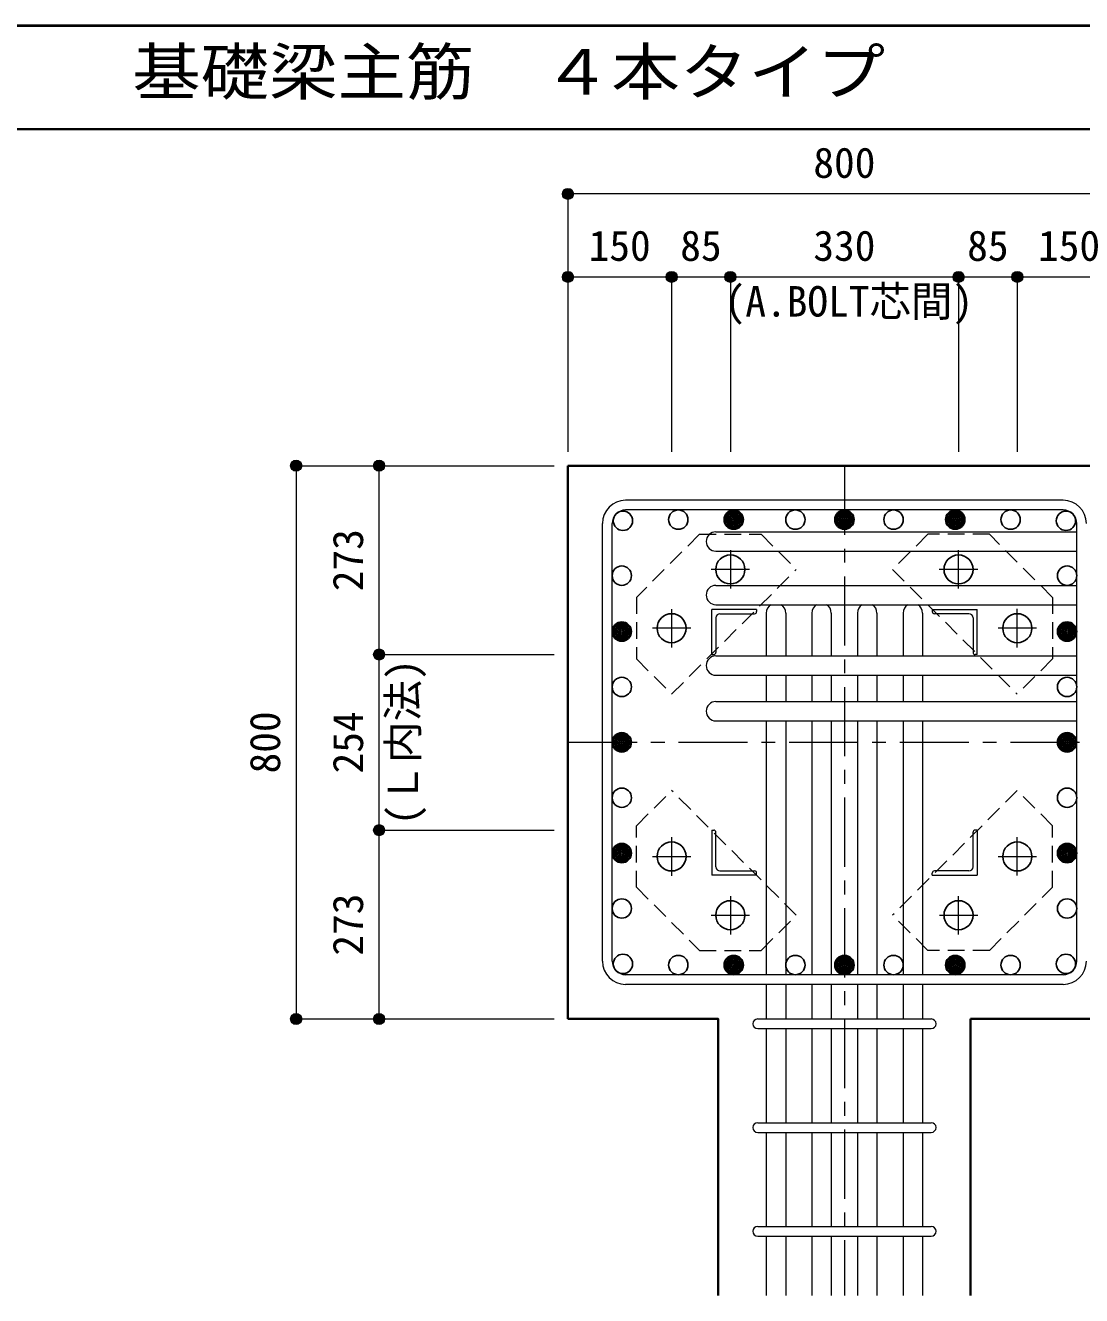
# Model space of a CAD drawing. Units: millimetres at full size, sheet at 1:20. Extents: x -3982 to 3969, y -2797 to 2801.
# Drawn here: x -706 to 821, y 964 to 2801 of the extents above; entities that cross this region are included whole.
import ezdxf
from ezdxf.enums import TextEntityAlignment as Align

# ---------------------------------------------------------------- set-up
doc = ezdxf.new("R2010")
doc.units = ezdxf.units.MM
doc.header["$LTSCALE"] = 20
doc.header["$PDMODE"] = 32
doc.header["$PDSIZE"] = 12
doc.linetypes.add('CHAIN1', pattern=[8, 5, -1, 1, -1])
doc.linetypes.add('DASHED1', pattern=[1.8, 1.2, -0.6])
for name, color, linetype, lineweight in [('6-1_躯体線', 2, 'Continuous', 35), ('6-2_A.Bolt_', 4, 'CHAIN1', 9), ('6-3_柱型主筋', 4, 'Continuous', 9), ('6-4_フープ', 7, 'Continuous', 18), ('6-5_梁主筋', 7, 'Continuous', 18), ('6-6_S.T.P.', 7, 'Continuous', 18), ('6-7_文字', 7, 'Continuous', 18), ('6-9', 4, 'DASHED1', 9), ('6-A', 4, 'Continuous', 9), ('6-D_寸法', 4, 'Continuous', 9), ('F-0_枠', 6, 'Continuous', 40)]:
    doc.layers.add(name, color=color, linetype=linetype, lineweight=lineweight)
doc.styles.add('ＭＳ ゴシック', font='')
doc.styles.get('ＭＳ ゴシック').set_extended_font_data('MS Gothic')

msp = doc.modelspace()

# ---------------------------------------------------------------- linework, layer by layer
at = {"layer": '6-1_躯体線'}
for p, q in [((78.29, 1364.12), (78.29, 2164.12)), ((660.79, 964.12), (660.79, 1364.12)), ((878.29, 1364.12), (660.79, 1364.12))]:
    msp.add_line(p, q, dxfattribs=at)
for points in [[(1278.29, 2164.12), (477.84, 2164.12), (78.29, 2164.12)], [(295.79, 964.12), (295.79, 1364.12), (78.29, 1364.12)]]:
    msp.add_lwpolyline(points, dxfattribs=at)
at = {"layer": '6-2_A.Bolt_'}
for p, q in [((313.29, 2041.82), (313.29, 1986.32)), ((643.29, 1986.42), (643.29, 2041.92)), ((340.99, 2014.12), (285.49, 2014.12)), ((670.99, 2014.12), (615.49, 2014.12)), ((228.29, 1956.82), (228.29, 1901.32)), ((728.29, 1901.42), (728.29, 1956.92)), ((255.99, 1929.12), (200.49, 1929.12)), ((755.99, 1929.12), (700.49, 1929.12)), ((228.29, 1626.82), (228.29, 1571.32)), ((728.29, 1571.42), (728.29, 1626.92)), ((200.59, 1599.12), (256.09, 1599.12)), ((700.59, 1599.12), (756.09, 1599.12)), ((313.29, 1541.82), (313.29, 1486.32)), ((643.29, 1486.42), (643.29, 1541.92)), ((285.59, 1514.12), (341.09, 1514.12)), ((615.59, 1514.12), (671.09, 1514.12))]:
    msp.add_line(p, q, dxfattribs=at)
at = {"layer": '6-2_A.Bolt_', "color": 3, "linetype": 'Continuous', "lineweight": 25}
for centre in [(313.29, 2014.12), (643.29, 2014.12), (228.29, 1929.12), (728.29, 1929.12), (228.29, 1599.12), (728.29, 1599.12), (313.29, 1514.12), (643.29, 1514.12)]:
    msp.add_circle(centre, 21, dxfattribs=at)
at = {"layer": '6-3_柱型主筋', "color": 3, "lineweight": 25}
for centre in [(157.9, 2084.51), (238, 2086.12), (318.1, 2086.12), (407.29, 2086.12), (478.29, 2086.12), (549.29, 2086.12), (638.49, 2086.12), (718.58, 2086.12), (798.68, 2084.51), (156.29, 2005.12), (800.29, 2005.12), (156.29, 1924.32), (800.29, 1924.32), (156.29, 1844.22), (800.29, 1844.22), (156.29, 1764.12), (800.29, 1764.12), (156.29, 1684.03), (800.29, 1684.03), (156.29, 1603.93), (800.29, 1603.93), (156.29, 1523.83), (800.29, 1523.83), (157.9, 1443.74), (238, 1442.12), (318.1, 1442.12), (407.29, 1442.12), (478.29, 1442.12), (549.29, 1442.12), (638.49, 1442.12), (718.58, 1442.12), (798.68, 1443.74)]:
    msp.add_circle(centre, 14, dxfattribs=at)
at = {"layer": '6-3_柱型主筋'}
for centre, radius in [((318.1, 2086.12), 12.6), ((318.1, 2086.12), 11.2), ((318.1, 2086.12), 9.8), ((318.1, 2086.12), 8.4), ((478.29, 2086.12), 12.6), ((478.29, 2086.12), 11.2), ((478.29, 2086.12), 9.8), ((478.29, 2086.12), 8.4), ((638.49, 2086.12), 12.6), ((638.49, 2086.12), 11.2), ((638.49, 2086.12), 9.8), ((638.49, 2086.12), 8.4), ((318.1, 2086.12), 7), ((318.1, 2086.12), 5.6), ((318.1, 2086.12), 4.2), ((318.1, 2086.12), 2.8), ((318.1, 2086.12), 1.4), ((478.29, 2086.12), 7), ((478.29, 2086.12), 5.6), ((478.29, 2086.12), 4.2), ((478.29, 2086.12), 2.8), ((478.29, 2086.12), 1.4), ((638.49, 2086.12), 7), ((638.49, 2086.12), 5.6), ((638.49, 2086.12), 4.2), ((638.49, 2086.12), 2.8), ((638.49, 2086.12), 1.4), ((156.29, 1924.32), 12.6), ((156.29, 1924.32), 11.2), ((156.29, 1924.32), 9.8), ((156.29, 1924.32), 8.4), ((156.29, 1924.32), 7), ((156.29, 1924.32), 5.6), ((156.29, 1924.32), 4.2), ((800.29, 1924.32), 12.6), ((800.29, 1924.32), 11.2), ((800.29, 1924.32), 9.8), ((800.29, 1924.32), 8.4), ((800.29, 1924.32), 7), ((800.29, 1924.32), 5.6), ((800.29, 1924.32), 4.2), ((156.29, 1924.32), 2.8), ((156.29, 1924.32), 1.4), ((800.29, 1924.32), 2.8), ((800.29, 1924.32), 1.4), ((156.29, 1764.12), 12.6), ((156.29, 1764.12), 11.2), ((156.29, 1764.12), 9.8), ((156.29, 1764.12), 8.4), ((156.29, 1764.12), 7), ((156.29, 1764.12), 5.6), ((156.29, 1764.12), 4.2), ((156.29, 1764.12), 2.8), ((156.29, 1764.12), 1.4), ((800.29, 1764.12), 12.6), ((800.29, 1764.12), 11.2), ((800.29, 1764.12), 9.8), ((800.29, 1764.12), 8.4), ((800.29, 1764.12), 7), ((800.29, 1764.12), 5.6), ((800.29, 1764.12), 4.2), ((800.29, 1764.12), 2.8), ((800.29, 1764.12), 1.4), ((156.29, 1603.93), 12.6), ((800.29, 1603.93), 12.6), ((156.29, 1603.93), 11.2), ((156.29, 1603.93), 9.8), ((156.29, 1603.93), 8.4), ((156.29, 1603.93), 7), ((156.29, 1603.93), 5.6), ((156.29, 1603.93), 4.2), ((156.29, 1603.93), 2.8), ((156.29, 1603.93), 1.4), ((800.29, 1603.93), 11.2), ((800.29, 1603.93), 9.8), ((800.29, 1603.93), 8.4), ((800.29, 1603.93), 7), ((800.29, 1603.93), 5.6), ((800.29, 1603.93), 4.2), ((800.29, 1603.93), 2.8), ((800.29, 1603.93), 1.4), ((318.1, 1442.12), 12.6), ((318.1, 1442.12), 11.2), ((318.1, 1442.12), 9.8), ((478.29, 1442.12), 12.6), ((478.29, 1442.12), 11.2), ((478.29, 1442.12), 9.8), ((638.49, 1442.12), 12.6), ((638.49, 1442.12), 11.2), ((638.49, 1442.12), 9.8), ((318.1, 1442.12), 8.4), ((318.1, 1442.12), 7), ((318.1, 1442.12), 5.6), ((318.1, 1442.12), 4.2), ((318.1, 1442.12), 2.8), ((318.1, 1442.12), 1.4), ((478.29, 1442.12), 8.4), ((478.29, 1442.12), 7), ((478.29, 1442.12), 5.6), ((478.29, 1442.12), 4.2), ((478.29, 1442.12), 2.8), ((478.29, 1442.12), 1.4), ((638.49, 1442.12), 8.4), ((638.49, 1442.12), 7), ((638.49, 1442.12), 5.6), ((638.49, 1442.12), 4.2), ((638.49, 1442.12), 2.8), ((638.49, 1442.12), 1.4)]:
    msp.add_circle(centre, radius, dxfattribs=at)
at = {"layer": '6-4_フープ'}
for p, q in [((794.79, 2114.12), (161.79, 2114.12)), ((794.79, 2100.12), (161.79, 2100.12)), ((128.29, 1447.62), (128.29, 2080.62)), ((142.29, 1447.62), (142.29, 2080.62)), ((814.29, 1447.62), (814.29, 2080.62)), ((794.79, 1428.12), (161.79, 1428.12)), ((794.79, 1414.12), (161.79, 1414.12))]:
    msp.add_line(p, q, dxfattribs=at)
for centre, radius, start, end in [((161.79, 2080.62), 33.5, 90, 180), ((794.79, 2080.62), 33.5, 0, 90), ((161.79, 2080.62), 19.5, 90, 180), ((794.79, 2080.62), 19.5, 0, 90), ((161.79, 1447.62), 33.5, 180, 270), ((161.79, 1447.62), 19.5, 180, 270), ((794.79, 1447.62), 33.5, 270, 0), ((794.79, 1447.62), 19.5, 270, 0)]:
    msp.add_arc(centre, radius, start, end, dxfattribs=at)
at = {"layer": '6-5_梁主筋'}
for p, q in [((292.29, 2068.51), (814.29, 2068.51)), ((292.29, 2040.51), (814.29, 2040.51)), ((292.29, 1991.12), (814.29, 1991.12)), ((292.29, 1963.12), (814.29, 1963.12)), ((365.29, 1951.12), (365.29, 1889.12)), ((393.29, 1951.12), (393.29, 1889.12)), ((431.29, 1951.12), (431.29, 1889.12)), ((459.29, 1951.12), (459.29, 1889.12)), ((497.29, 1951.12), (497.29, 1889.12)), ((525.29, 1951.12), (525.29, 1889.12)), ((563.29, 1951.12), (563.29, 1889.12)), ((591.29, 1951.12), (591.29, 1889.12)), ((292.29, 1889.12), (814.29, 1889.12)), ((292.29, 1861.12), (814.29, 1861.12)), ((365.29, 1861.12), (365.29, 1823.12)), ((393.29, 1861.12), (393.29, 1823.12)), ((431.29, 1861.12), (431.29, 1823.12)), ((459.29, 1861.12), (459.29, 1823.12)), ((497.29, 1861.12), (497.29, 1823.12)), ((525.29, 1861.12), (525.29, 1823.12)), ((563.29, 1861.12), (563.29, 1823.12)), ((591.29, 1861.12), (591.29, 1823.12)), ((292.29, 1823.12), (814.29, 1823.12)), ((292.29, 1795.12), (814.29, 1795.12)), ((365.29, 1795.12), (365.29, 1428.12)), ((393.29, 1795.12), (393.29, 1428.12)), ((431.29, 1795.12), (431.29, 1428.12)), ((459.29, 1795.12), (459.29, 1428.12)), ((497.29, 1795.12), (497.29, 1428.12)), ((525.29, 1795.12), (525.29, 1428.12)), ((563.29, 1795.12), (563.29, 1428.12)), ((591.29, 1795.12), (591.29, 1428.12)), ((365.29, 1414.12), (365.29, 1364.12)), ((393.29, 1414.12), (393.29, 1364.12)), ((431.29, 1414.12), (431.29, 1364.12)), ((459.29, 1414.12), (459.29, 1364.12)), ((497.29, 1414.12), (497.29, 1364.12)), ((525.29, 1414.12), (525.29, 1364.12)), ((563.29, 1414.12), (563.29, 1364.12)), ((591.29, 1414.12), (591.29, 1364.12)), ((365.29, 1350.12), (365.29, 1214.12)), ((393.29, 1350.12), (393.29, 1214.12)), ((431.29, 1350.12), (431.29, 1214.12)), ((459.29, 1350.12), (459.29, 1214.12)), ((497.29, 1350.12), (497.29, 1214.12)), ((525.29, 1350.12), (525.29, 1214.12)), ((563.29, 1350.12), (563.29, 1214.12)), ((591.29, 1350.12), (591.29, 1214.12)), ((365.29, 1200.12), (365.29, 1064.12)), ((393.29, 1200.12), (393.29, 1064.12)), ((431.29, 1200.12), (431.29, 1064.12)), ((459.29, 1200.12), (459.29, 1064.12)), ((497.29, 1200.12), (497.29, 1064.12)), ((525.29, 1200.12), (525.29, 1064.12)), ((563.29, 1200.12), (563.29, 1064.12)), ((591.29, 1200.12), (591.29, 1064.12)), ((365.29, 1050.12), (365.29, 964.12)), ((393.29, 1050.12), (393.29, 964.12)), ((431.29, 1050.12), (431.29, 964.12)), ((459.29, 1050.12), (459.29, 964.12)), ((497.29, 1050.12), (497.29, 964.12)), ((525.29, 1050.12), (525.29, 964.12)), ((563.29, 1050.12), (563.29, 964.12)), ((591.29, 1050.12), (591.29, 964.12))]:
    msp.add_line(p, q, dxfattribs=at)
for centre, start, end in [((292.29, 2054.51), 90, 180), ((292.29, 2054.51), 180, 270), ((292.29, 1977.12), 90, 180), ((292.29, 1977.12), 180, 270), ((379.29, 1951.12), 121.00032, 180), ((379.29, 1951.12), 0, 58.99968), ((445.29, 1951.12), 121.00032, 180), ((445.29, 1951.12), 0, 58.99968), ((511.29, 1951.12), 121.00032, 180), ((511.29, 1951.12), 0, 58.99968), ((577.29, 1951.12), 121.00032, 180), ((577.29, 1951.12), 0, 58.99968), ((292.29, 1875.12), 90, 180), ((292.29, 1875.12), 180, 270), ((292.29, 1809.12), 90, 180), ((292.29, 1809.12), 180, 270)]:
    msp.add_arc(centre, 14, start, end, dxfattribs=at)
at = {"layer": '6-6_S.T.P.'}
for p, q in [((352.79, 1364.12), (603.79, 1364.12)), ((352.79, 1350.12), (603.79, 1350.12)), ((352.79, 1214.12), (603.79, 1214.12)), ((352.79, 1200.12), (603.79, 1200.12)), ((352.79, 1064.12), (603.79, 1064.12)), ((352.79, 1050.12), (603.79, 1050.12))]:
    msp.add_line(p, q, dxfattribs=at)
for centre, start, end in [((352.79, 1357.12), 90, 270), ((352.79, 1357.12), 90, 270), ((352.79, 1357.12), 90, 270), ((352.79, 1357.12), 90, 270), ((603.79, 1357.12), 270, 90), ((603.79, 1357.12), 270, 90), ((603.79, 1357.12), 270, 90), ((603.79, 1357.12), 270, 90), ((352.79, 1207.12), 90, 270), ((603.79, 1207.12), 270, 90), ((352.79, 1057.12), 90, 270), ((603.79, 1057.12), 270, 90)]:
    msp.add_arc(centre, 7, start, end, dxfattribs=at)
at = {"layer": '6-9'}
for p, q in [((268.67, 2064.96), (177.45, 1973.75)), ((268.67, 2064.96), (357.76, 2064.96)), ((357.76, 2064.96), (408.68, 2014.05)), ((598.82, 2064.96), (547.91, 2014.05)), ((687.91, 2064.96), (598.82, 2064.96)), ((779.13, 1973.75), (687.91, 2064.96)), ((228.36, 1833.74), (408.68, 2014.05)), ((547.91, 2014.05), (728.22, 1833.74)), ((177.45, 1973.75), (177.45, 1884.65)), ((779.13, 1973.75), (779.13, 1884.65)), ((177.45, 1884.65), (228.36, 1833.74)), ((779.13, 1884.65), (728.22, 1833.74)), ((177.45, 1643.6), (228.36, 1694.51)), ((408.68, 1514.2), (228.36, 1694.51)), ((728.22, 1694.51), (547.91, 1514.2)), ((779.13, 1643.6), (728.22, 1694.51)), ((177.45, 1554.5), (177.45, 1643.6)), ((779.13, 1554.5), (779.13, 1643.6)), ((177.45, 1554.5), (268.67, 1463.29)), ((687.91, 1463.29), (779.13, 1554.5)), ((357.77, 1463.29), (408.68, 1514.2)), ((598.82, 1463.29), (547.91, 1514.2)), ((268.67, 1463.29), (357.76, 1463.29)), ((687.91, 1463.29), (598.82, 1463.29))]:
    msp.add_line(p, q, dxfattribs=at)
at = {"layer": '6-A', "linetype": 'DASHED1'}
for p, q in [((286.29, 1911.02), (286.29, 1956.12)), ((331.39, 1956.12), (286.29, 1956.12)), ((625.19, 1956.12), (670.29, 1956.12)), ((670.29, 1911.02), (670.29, 1956.12)), ((286.29, 1617.22), (286.29, 1572.12)), ((670.29, 1617.22), (670.29, 1572.12)), ((331.39, 1572.12), (286.29, 1572.12)), ((625.19, 1572.12), (670.29, 1572.12))]:
    msp.add_line(p, q, dxfattribs=at)
at = {"layer": '6-A'}
for p, q in [((286.29, 1891.12), (286.29, 1956.12)), ((351.29, 1956.12), (286.29, 1956.12)), ((298.29, 1950.12), (348.29, 1950.12)), ((351.29, 1956.12), (351.29, 1953.12)), ((605.29, 1956.12), (605.29, 1953.12)), ((605.29, 1956.12), (670.29, 1956.12)), ((658.29, 1950.12), (608.29, 1950.12)), ((670.29, 1891.12), (670.29, 1956.12)), ((292.29, 1944.12), (292.29, 1894.12)), ((664.29, 1944.12), (664.29, 1894.12)), ((286.29, 1891.12), (289.29, 1891.12)), ((670.29, 1891.12), (667.29, 1891.12)), ((286.29, 1637.12), (289.29, 1637.12)), ((286.29, 1637.12), (286.29, 1572.12)), ((670.29, 1637.12), (667.29, 1637.12)), ((670.29, 1637.12), (670.29, 1572.12)), ((292.29, 1584.12), (292.29, 1634.12)), ((664.29, 1584.12), (664.29, 1634.12)), ((351.29, 1572.12), (286.29, 1572.12)), ((298.29, 1578.12), (348.29, 1578.12)), ((351.29, 1572.12), (351.29, 1575.12)), ((605.29, 1572.12), (605.29, 1575.12)), ((605.29, 1572.12), (670.29, 1572.12)), ((658.29, 1578.12), (608.29, 1578.12))]:
    msp.add_line(p, q, dxfattribs=at)
for centre, radius, start, end in [((298.29, 1944.12), 6, 90, 180), ((348.29, 1953.12), 3, 270, 0), ((608.29, 1953.12), 3, 180, 270), ((658.29, 1944.12), 6, 0, 90), ((289.29, 1894.12), 3, 270, 0), ((667.29, 1894.12), 3, 180, 270), ((289.29, 1634.12), 3, 0, 90), ((667.29, 1634.12), 3, 90, 180), ((298.29, 1584.12), 6, 180, 270), ((658.29, 1584.12), 6, 270, 0), ((348.29, 1575.12), 3, 0, 90), ((608.29, 1575.12), 3, 90, 180)]:
    msp.add_arc(centre, radius, start, end, dxfattribs=at)
at = {"layer": '6-D_寸法'}
for p, q in [((878.29, 2557.15), (78.29, 2557.15)), ((78.29, 2557.15), (78.29, 2437.15)), ((78.29, 2437.15), (228.29, 2437.15)), ((78.29, 2437.15), (78.29, 2184.12)), ((228.29, 2437.15), (228.29, 2184.12)), ((228.29, 2437.15), (313.29, 2437.15)), ((313.29, 2437.15), (313.29, 2184.12)), ((313.29, 2437.15), (643.29, 2437.15)), ((643.29, 2437.15), (643.29, 2184.12)), ((643.29, 2437.15), (728.29, 2437.15)), ((728.29, 2437.15), (728.29, 2184.12)), ((728.29, 2437.15), (878.29, 2437.15)), ((-314.74, 2164.12), (-194.74, 2164.12)), ((-314.74, 2164.12), (-314.74, 1364.12)), ((-194.74, 2164.12), (58.29, 2164.12)), ((-194.74, 1637.12), (-194.74, 1891.12)), ((-194.74, 1891.12), (58.29, 1891.12)), ((-194.74, 1364.12), (-194.74, 1637.12)), ((-194.74, 1637.12), (58.29, 1637.12)), ((-194.74, 1364.12), (58.29, 1364.12))]:
    msp.add_line(p, q, dxfattribs=at)
at = {"layer": '6-D_寸法', "linetype": 'CHAIN1'}
for p, q in [((478.29, 2164.12), (478.29, 964.12)), ((78.29, 1764.12), (878.29, 1764.12))]:
    msp.add_line(p, q, dxfattribs=at)
at = {"layer": '6-D_寸法'}
for points in [[(-194.74, 1891.12), (-194.74, 2164.12), (58.29, 2164.12)], [(-314.74, 1364.12), (-194.74, 1364.12), (58.29, 1364.12)]]:
    msp.add_lwpolyline(points, dxfattribs=at)
for centre, radius in [((78.29, 2557.15), 8), ((78.29, 2557.15), 7.2), ((78.29, 2557.15), 6.4), ((78.29, 2557.15), 5.6), ((78.29, 2557.15), 4.8), ((78.29, 2557.15), 4), ((78.29, 2557.15), 3.2), ((78.29, 2557.15), 2.4), ((78.29, 2557.15), 1.6), ((78.29, 2557.15), 0.8), ((78.29, 2437.15), 8), ((78.29, 2437.15), 7.2), ((78.29, 2437.15), 6.4), ((78.29, 2437.15), 5.6), ((228.29, 2437.15), 8), ((228.29, 2437.15), 7.2), ((228.29, 2437.15), 6.4), ((228.29, 2437.15), 5.6), ((313.29, 2437.15), 8), ((313.29, 2437.15), 7.2), ((313.29, 2437.15), 6.4), ((313.29, 2437.15), 5.6), ((643.29, 2437.15), 8), ((643.29, 2437.15), 7.2), ((643.29, 2437.15), 6.4), ((643.29, 2437.15), 5.6), ((728.29, 2437.15), 8), ((728.29, 2437.15), 7.2), ((728.29, 2437.15), 6.4), ((728.29, 2437.15), 5.6), ((78.29, 2437.15), 4.8), ((78.29, 2437.15), 4), ((78.29, 2437.15), 3.2), ((78.29, 2437.15), 2.4), ((78.29, 2437.15), 1.6), ((78.29, 2437.15), 0.8), ((228.29, 2437.15), 4.8), ((228.29, 2437.15), 4), ((228.29, 2437.15), 3.2), ((228.29, 2437.15), 2.4), ((228.29, 2437.15), 1.6), ((228.29, 2437.15), 0.8), ((313.29, 2437.15), 4.8), ((313.29, 2437.15), 4), ((313.29, 2437.15), 3.2), ((313.29, 2437.15), 2.4), ((313.29, 2437.15), 1.6), ((313.29, 2437.15), 0.8), ((643.29, 2437.15), 4.8), ((643.29, 2437.15), 4), ((643.29, 2437.15), 3.2), ((643.29, 2437.15), 2.4), ((643.29, 2437.15), 1.6), ((643.29, 2437.15), 0.8), ((728.29, 2437.15), 4.8), ((728.29, 2437.15), 4), ((728.29, 2437.15), 3.2), ((728.29, 2437.15), 2.4), ((728.29, 2437.15), 1.6), ((728.29, 2437.15), 0.8), ((-314.74, 2164.12), 8), ((-314.74, 2164.12), 7.2), ((-314.74, 2164.12), 6.4), ((-314.74, 2164.12), 5.6), ((-314.74, 2164.12), 4.8), ((-314.74, 2164.12), 4), ((-314.74, 2164.12), 3.2), ((-194.74, 2164.12), 8), ((-194.74, 2164.12), 7.2), ((-194.74, 2164.12), 6.4), ((-194.74, 2164.12), 5.6), ((-194.74, 2164.12), 4.8), ((-194.74, 2164.12), 4), ((-194.74, 2164.12), 3.2), ((-314.74, 2164.12), 2.4), ((-314.74, 2164.12), 1.6), ((-314.74, 2164.12), 0.8), ((-194.74, 2164.12), 2.4), ((-194.74, 2164.12), 1.6), ((-194.74, 2164.12), 0.8), ((-194.74, 1891.12), 8), ((-194.74, 1891.12), 7.2), ((-194.74, 1891.12), 6.4), ((-194.74, 1891.12), 5.6), ((-194.74, 1891.12), 4.8), ((-194.74, 1891.12), 4), ((-194.74, 1891.12), 3.2), ((-194.74, 1891.12), 2.4), ((-194.74, 1891.12), 1.6), ((-194.74, 1891.12), 0.8), ((-194.74, 1637.12), 8), ((-194.74, 1637.12), 7.2), ((-194.74, 1637.12), 6.4), ((-194.74, 1637.12), 5.6), ((-194.74, 1637.12), 4.8), ((-194.74, 1637.12), 4), ((-194.74, 1637.12), 3.2), ((-194.74, 1637.12), 2.4), ((-194.74, 1637.12), 1.6), ((-194.74, 1637.12), 0.8), ((-314.74, 1364.12), 8), ((-314.74, 1364.12), 7.2), ((-314.74, 1364.12), 6.4), ((-314.74, 1364.12), 5.6), ((-314.74, 1364.12), 4.8), ((-314.74, 1364.12), 4), ((-314.74, 1364.12), 3.2), ((-314.74, 1364.12), 2.4), ((-314.74, 1364.12), 1.6), ((-314.74, 1364.12), 0.8), ((-194.74, 1364.12), 8), ((-194.74, 1364.12), 7.2), ((-194.74, 1364.12), 6.4), ((-194.74, 1364.12), 5.6), ((-194.74, 1364.12), 4.8), ((-194.74, 1364.12), 4), ((-194.74, 1364.12), 3.2), ((-194.74, 1364.12), 2.4), ((-194.74, 1364.12), 1.6), ((-194.74, 1364.12), 0.8)]:
    msp.add_circle(centre, radius, dxfattribs=at)
at = {"layer": '6-D_寸法', "color": 7}
for p in [(78.29, 2557.15), (78.29, 2437.15), (228.29, 2437.15), (313.29, 2437.15), (643.29, 2437.15), (728.29, 2437.15), (-314.74, 2164.12), (-194.74, 2164.12), (-194.74, 1891.12), (-194.74, 1637.12), (-314.74, 1364.12), (-194.74, 1364.12)]:
    msp.add_point(p, dxfattribs=at)
at = {"layer": 'F-0_枠'}
msp.add_line((-3981.92, 2800.77), (3969.4, 2800.77), dxfattribs=at)
at = {"layer": 'F-0_枠', "color": 2, "lineweight": 35}
msp.add_line((-3981.92, 2650.77), (2482.4, 2650.77), dxfattribs=at)

# ---------------------------------------------------------------- texts
at = {"layer": '6-7_文字', "color": 2, "style": 'ＭＳ ゴシック', "width": 1.1}
msp.add_text('\u3000\u3000基礎梁主筋\u3000４本タイプ', height=65.98, dxfattribs=at).set_placement((-749.76, 2680.77), align=Align.BOTTOM_LEFT)
at = {"layer": '6-D_寸法', "style": 'ＭＳ ゴシック'}
for s, p in [('800', (433.29, 2567.15)), ('150', (108.29, 2447.15)), ('85', (240.79, 2447.15)), ('330', (433.29, 2447.15)), ('85', (655.79, 2447.15)), ('150', (758.29, 2447.15)), ('(A.BOLT芯間)', (304.98, 2366.59))]:
    msp.add_text(s, height=43.99, dxfattribs=at).set_placement(p, align=Align.BOTTOM_LEFT)
for s, p in [('273', (-204.74, 1982.62)), ('(Ｌ内法)', (-125.25, 1644.39)), ('800', (-324.74, 1719.12)), ('254', (-204.74, 1719.12)), ('273', (-204.74, 1455.62))]:
    msp.add_text(s, height=43.99, rotation=90, dxfattribs=at).set_placement(p, align=Align.BOTTOM_LEFT)

doc.saveas('drawing.dxf')
